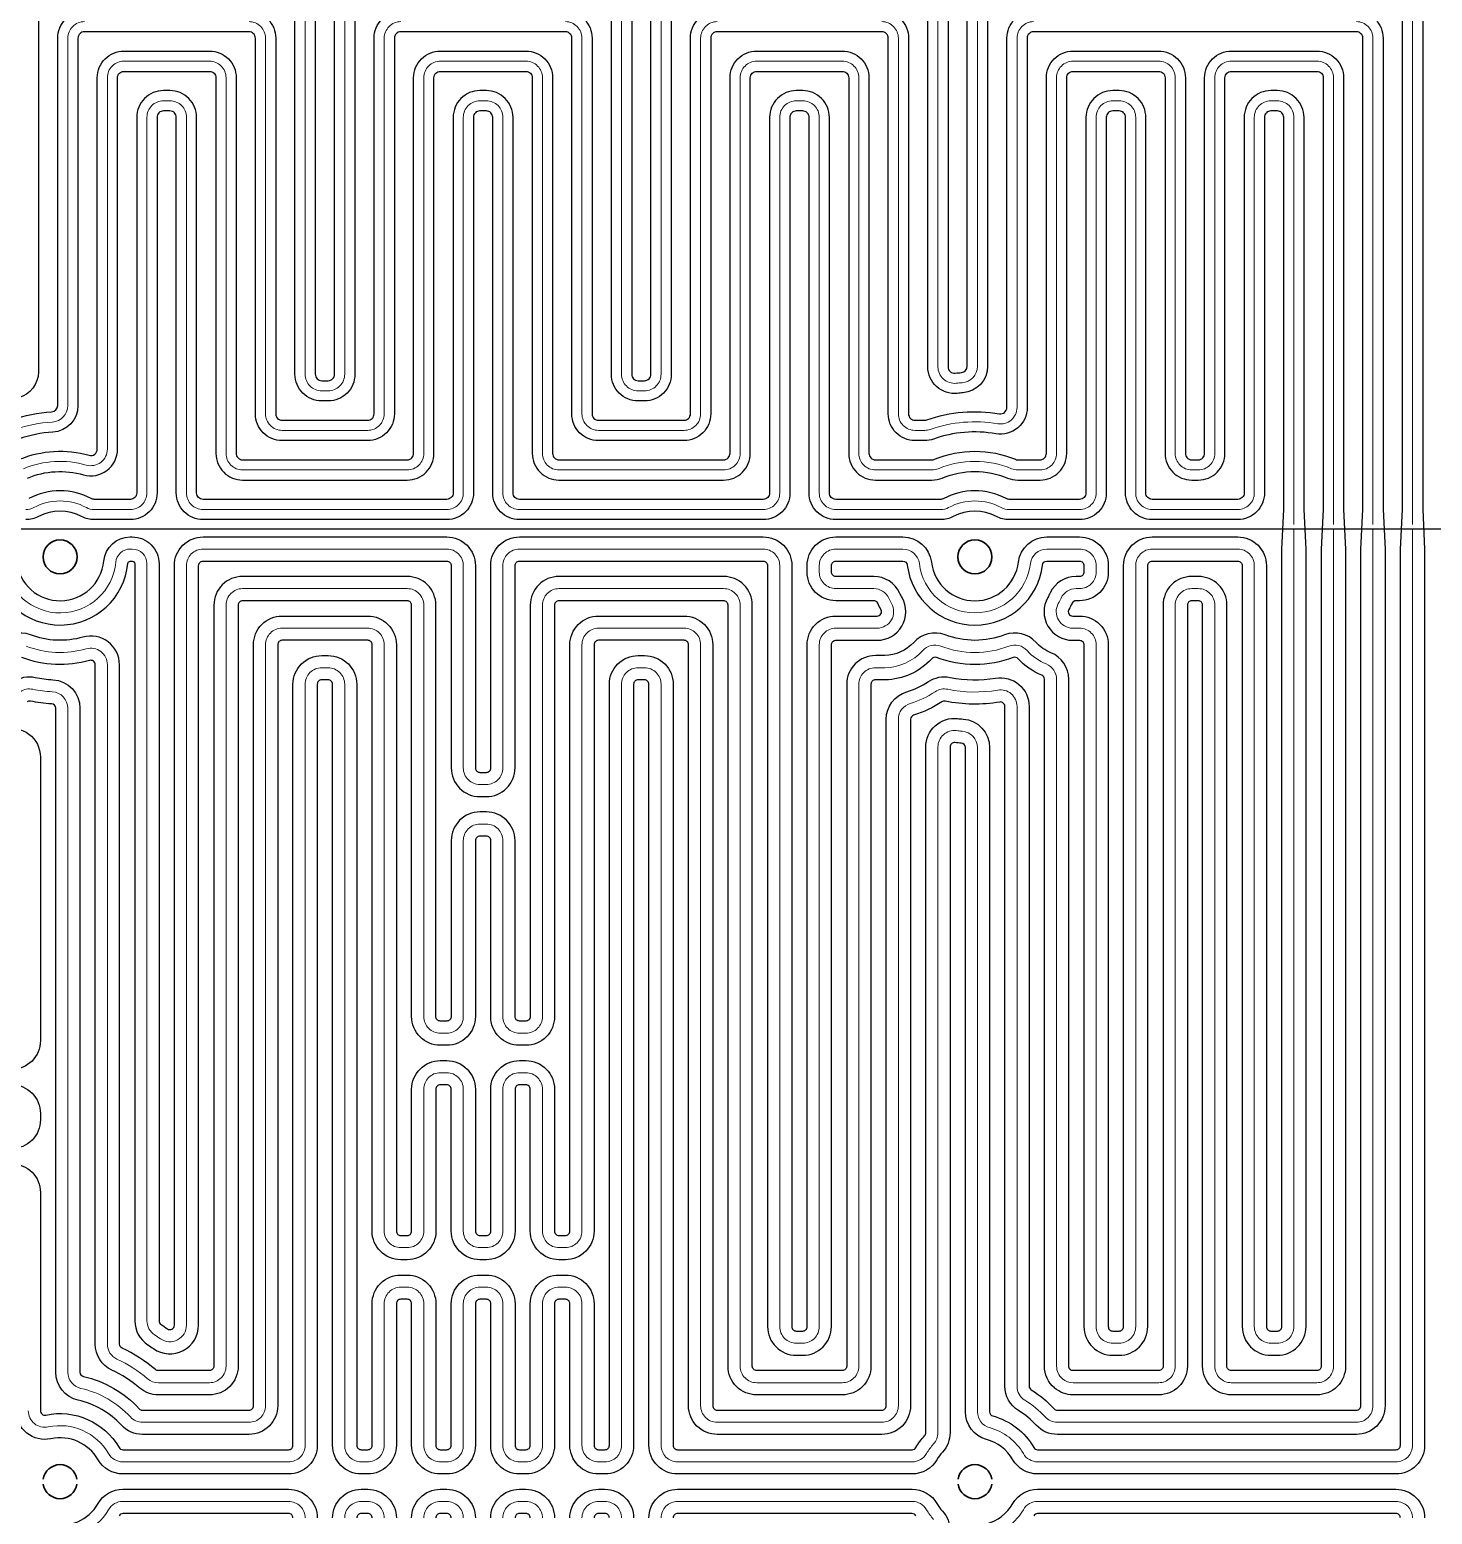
# Model space of a CAD drawing. Header units: millimetres. Extents: x -5937 to 68925, y -3068 to 5300.
# Drawn here: x 61814.9 to 62103.1, y 4184.3 to 4489.4 of the extents above; entities that cross this region are included whole.
import ezdxf

# ---------------------------------------------------------------- set-up
doc = ezdxf.new("R2010")
doc.units = ezdxf.units.MM
doc.header["$LTSCALE"] = 7
doc.layers.add('参照', color=6, linetype='Continuous', lineweight=9)
doc.layers.add('发热丝', color=3, linetype='Continuous')
doc.layers.add('发热分区', color=20, linetype='Continuous')

msp = doc.modelspace()

# ---------------------------------------------------------------- linework, layer by layer
at = {"color": 7, "linetype": 'Continuous', "lineweight": 35}
for points in [[(61824.584, 4191.556, 0.8660254), (61817.656, 4191.556)], [(62012.584, 4191.556, 0.8660254), (62005.656, 4191.556)], [(61817.656, 4190.556, 0.8660254), (61824.584, 4190.556)], [(62005.656, 4190.556, 0.8660254), (62012.584, 4190.556)]]:
    msp.add_lwpolyline(points, format="xyb", dxfattribs=at)
for centre in [(61821.12, 4381.056), (62009.12, 4381.056)]:
    msp.add_circle(centre, 3.5, dxfattribs=at)
at = {"layer": '参照', "color": 5}
for points in [[(61879.606, 4495.765), (61879.606, 4418.584, -0.4142136), (61876.206, 4415.184), (61874.878, 4415.184, -0.4142136), (61871.478, 4418.584), (61871.478, 4495.765, 0.4142136)], [(61944.627, 4495.765), (61944.627, 4418.584, -0.4142136), (61941.227, 4415.184), (61939.9, 4415.184, -0.4142136), (61936.5, 4418.584), (61936.5, 4495.765, 0.4142136)], [(62009.649, 4495.765), (62009.649, 4420.241, -0.3929539), (62006.498, 4416.85, 0.0084832), (62005.285, 4416.741, -0.4459295), (62001.522, 4420.121), (62001.522, 4495.765, 0.4142136)], [(62099.054, 4387.737), (62099.054, 4390.801), (62099.054, 4495.765, 0.4142136)], [(61826.112, 4491.037, 0.4142136), (61822.712, 4487.637), (61822.712, 4412.164, -0.3973077), (61819.509, 4408.769, 0.0700143), (61811.923, 4407.249, -0.0846172)], [(61891.133, 4491.037, 0.4142136), (61887.733, 4487.637), (61887.733, 4410.457, -0.4142136), (61884.333, 4407.057), (61866.75, 4407.057, -0.4142136), (61863.35, 4410.457), (61863.35, 4487.637, 0.4142136), (61859.95, 4491.037)], [(61956.155, 4491.037, 0.4142136), (61952.755, 4487.637), (61952.755, 4410.457, -0.4142136), (61949.355, 4407.057), (61931.772, 4407.057, -0.4142136), (61928.372, 4410.457), (61928.372, 4487.637, 0.4142136), (61924.972, 4491.037)], [(62021.177, 4491.037, 0.4142136), (62017.777, 4487.637), (62017.777, 4411.77, -0.4647844), (62013.803, 4408.418, 0.1274814), (61999.923, 4407.249, -0.0846172), (61998.797, 4407.057), (61996.794, 4407.057, -0.4142136), (61993.394, 4410.457), (61993.394, 4487.637, 0.4142136), (61989.994, 4491.037)], [(62090.926, 4387.737), (62090.926, 4390.801), (62090.926, 4487.637, 0.4142136), (62087.526, 4491.037)], [(62082.799, 4387.737), (62082.799, 4390.801), (62082.799, 4479.51, 0.4142136), (62079.399, 4482.91), (62061.816, 4482.91, 0.4142136), (62058.416, 4479.51), (62058.416, 4402.329, -0.4142136), (62055.016, 4398.929), (62053.688, 4398.929, -0.4142136), (62050.288, 4402.329), (62050.288, 4479.51, 0.4142136), (62046.888, 4482.91), (62029.305, 4482.91, 0.4142136), (62025.905, 4479.51), (62025.905, 4402.329, -0.4142136), (62022.505, 4398.929), (62017.943, 4398.929, -0.0986129), (62016.641, 4399.188, 0.1991626), (62001.599, 4399.188, -0.0986129), (62000.296, 4398.929), (61988.666, 4398.929, -0.4142136), (61985.266, 4402.329), (61985.266, 4479.51, 0.4142136), (61981.866, 4482.91), (61964.283, 4482.91, 0.4142136), (61960.883, 4479.51), (61960.883, 4402.329, -0.4142136), (61957.483, 4398.929), (61923.644, 4398.929, -0.4142136), (61920.244, 4402.329), (61920.244, 4479.51, 0.4142136), (61916.844, 4482.91), (61899.261, 4482.91, 0.4142136), (61895.861, 4479.51), (61895.861, 4402.329, -0.4142136), (61892.461, 4398.929), (61858.622, 4398.929, -0.4142136), (61855.222, 4402.329), (61855.222, 4479.51, 0.4142136), (61851.822, 4482.91), (61834.239, 4482.91, 0.4142136), (61830.839, 4479.51), (61830.839, 4403.202, -0.4981807), (61826.506, 4399.933, 0.1693796), (61813.599, 4399.188, -0.0986129)], [(62074.671, 4387.737), (62074.671, 4390.801), (62074.671, 4471.382, 0.4142136), (62071.271, 4474.782), (62069.943, 4474.782, 0.4142136), (62066.543, 4471.382), (62066.543, 4394.201, -0.4142136), (62063.143, 4390.801), (62045.56, 4390.801, -0.4142136), (62042.16, 4394.201), (62042.16, 4471.382, 0.4142136), (62038.76, 4474.782), (62037.432, 4474.782, 0.4142136), (62034.032, 4471.382), (62034.032, 4394.201, -0.4142136), (62030.632, 4390.801), (62016.135, 4390.801, -0.123181), (62014.535, 4391.202, 0.2501577), (62003.705, 4391.202, -0.123181), (62002.104, 4390.801), (61980.538, 4390.801, -0.4142136), (61977.138, 4394.201), (61977.138, 4471.382, 0.4142136), (61973.738, 4474.782), (61972.411, 4474.782, 0.4142136), (61969.011, 4471.382), (61969.011, 4394.201, -0.4142136), (61965.611, 4390.801), (61915.517, 4390.801, -0.4142136), (61912.117, 4394.201), (61912.117, 4471.382, 0.4142136), (61908.717, 4474.782), (61907.389, 4474.782, 0.4142136), (61903.989, 4471.382), (61903.989, 4394.201, -0.4142136), (61900.589, 4390.801), (61850.495, 4390.801, -0.4142136), (61847.095, 4394.201), (61847.095, 4471.382, 0.4142136), (61843.695, 4474.782), (61842.367, 4474.782, 0.4142136), (61838.967, 4471.382), (61838.967, 4394.201, -0.4142136), (61835.567, 4390.801), (61828.135, 4390.801, -0.123181), (61826.535, 4391.202, 0.2501577), (61815.705, 4391.202, -0.123181), (61814.104, 4390.801)]]:
    msp.add_lwpolyline(points, format="xyb", dxfattribs=at)
at = {"layer": '参照'}
for points in [[(61809.702, 4379.68, 0.8976906), (61832.567, 4379.96, -0.3865089), (61835.554, 4382.673), (61835.967, 4382.673, -0.4142136), (61838.967, 4379.673), (61838.967, 4224.098, 0.2551649), (61840.528, 4221.239, -0.0101821), (61841.741, 4220.423, 0.6072676), (61847.095, 4223.206), (61847.095, 4379.273, -0.4142136), (61850.495, 4382.673), (61900.589, 4382.673, -0.4142136), (61903.989, 4379.273), (61903.989, 4337.702, 0.4142136), (61907.389, 4334.302), (61908.717, 4334.302, 0.4142136), (61912.117, 4337.702), (61912.117, 4379.273, -0.4142136), (61915.517, 4382.673), (61965.611, 4382.673, -0.4142136), (61969.011, 4379.273), (61969.011, 4222.903, 0.4142136), (61972.411, 4219.503), (61973.738, 4219.503, 0.4142136), (61977.138, 4222.903), (61977.138, 4363.018, -0.4142136), (61980.538, 4366.418), (61989.018, 4366.418, 0.5727514), (61991.986, 4371.477, -0.0162309), (61991.4, 4372.609, 0.2891626), (61988.331, 4374.546), (61980.538, 4374.546, -0.4142136), (61977.138, 4377.946), (61977.138, 4379.273, -0.4142136), (61980.538, 4382.673), (61994.327, 4382.673, -0.3795061), (61997.702, 4379.68, 0.8867224), (62020.537, 4379.68, -0.3795061), (62023.913, 4382.673), (62030.632, 4382.673, -0.4142136), (62034.032, 4379.273), (62034.032, 4377.946, -0.4142136), (62030.632, 4374.546), (62029.908, 4374.546, 0.2891626), (62026.839, 4372.609, -0.0162309), (62026.254, 4371.477, 0.5727514), (62029.222, 4366.418), (62030.632, 4366.418, -0.4142136), (62034.032, 4363.018), (62034.032, 4222.903, 0.4142136), (62037.432, 4219.503), (62038.76, 4219.503, 0.4142136), (62042.16, 4222.903), (62042.16, 4379.273, -0.4142136), (62045.56, 4382.673), (62063.143, 4382.673, -0.4142136), (62066.543, 4379.273), (62066.543, 4222.903, 0.4142136), (62069.943, 4219.503), (62071.271, 4219.503, 0.4142136), (62074.671, 4222.903), (62074.671, 4382.673), (62074.671, 4386.737)], [(61812.943, 4353.359, -0.2011948), (61815.523, 4353.866, 0.0362476), (61819.509, 4353.343, -0.3973077), (61822.712, 4349.949), (61822.712, 4213.537, 0.3515704), (61825.375, 4210.218, -0.1533139), (61835.564, 4204.346, 0.2097527), (61838.067, 4203.248), (61859.95, 4203.248, 0.4142136), (61863.35, 4206.648), (61863.35, 4363.018, -0.4142136), (61866.75, 4366.418), (61884.333, 4366.418, -0.4142136), (61887.733, 4363.018), (61887.733, 4242.543, 0.4142136), (61891.133, 4239.143), (61892.461, 4239.143, 0.4142136), (61895.861, 4242.543), (61895.861, 4271.674, -0.4142136), (61899.261, 4275.074), (61900.589, 4275.074, -0.4142136), (61903.989, 4271.674), (61903.989, 4242.543, 0.4142136), (61907.389, 4239.143), (61908.717, 4239.143, 0.4142136), (61912.117, 4242.543), (61912.117, 4271.674, -0.4142136), (61915.517, 4275.074), (61916.844, 4275.074, -0.4142136), (61920.244, 4271.674), (61920.244, 4242.543, 0.4142136), (61923.644, 4239.143), (61924.972, 4239.143, 0.4142136), (61928.372, 4242.543), (61928.372, 4363.018, -0.4142136), (61931.772, 4366.418), (61949.355, 4366.418, -0.4142136), (61952.755, 4363.018), (61952.755, 4206.648, 0.4142136), (61956.155, 4203.248), (61989.994, 4203.248, 0.4142136), (61993.394, 4206.648), (61993.394, 4347.687, -0.331649), (61995.822, 4350.945, 0.0754742), (62000.943, 4353.359, -0.2011948), (62003.523, 4353.866, 0.093399), (62013.803, 4353.694, -0.4647844), (62017.777, 4350.343), (62017.777, 4210.675, 0.2606058), (62019.397, 4207.779, -0.0691013), (62023.564, 4204.346, 0.2097527), (62026.067, 4203.248), (62087.526, 4203.248, 0.4142136), (62090.926, 4206.648), (62090.926, 4382.673), (62090.926, 4386.737)], [(61814.122, 4362.716, 0.1620088), (61826.506, 4362.18, -0.4981807), (61830.839, 4358.91), (61830.839, 4219.315, 0.2919306), (61832.808, 4216.231, -0.067809), (61839.117, 4212.187, 0.1782188), (61841.321, 4211.376), (61851.822, 4211.376, 0.4142136), (61855.222, 4214.776), (61855.222, 4371.146, -0.4142136), (61858.622, 4374.546), (61892.461, 4374.546, -0.4142136), (61895.861, 4371.146), (61895.861, 4286.602, 0.4142136), (61899.261, 4283.202), (61900.589, 4283.202, 0.4142136), (61903.989, 4286.602), (61903.989, 4322.774, -0.4142136), (61907.389, 4326.174), (61908.717, 4326.174, -0.4142136), (61912.117, 4322.774), (61912.117, 4286.602, 0.4142136), (61915.517, 4283.202), (61916.844, 4283.202, 0.4142136), (61920.244, 4286.602), (61920.244, 4371.146, -0.4142136), (61923.644, 4374.546), (61957.483, 4374.546, -0.4142136), (61960.883, 4371.146), (61960.883, 4214.776, 0.4142136), (61964.283, 4211.376), (61981.866, 4211.376, 0.4142136), (61985.266, 4214.776), (61985.266, 4354.89, -0.4142136), (61988.666, 4358.29), (61990.639, 4358.29, 0.2069178), (61998.389, 4361.82, -0.3093216), (62002.122, 4362.716, 0.1842873), (62016.117, 4362.716, -0.3093216), (62019.851, 4361.82, 0.1131549), (62023.781, 4359.073, -0.3055157), (62025.905, 4355.921), (62025.905, 4214.789, 0.2199521), (62027.102, 4212.2, -0.0001727), (62027.117, 4212.187, 0.1782188), (62029.321, 4211.376), (62046.888, 4211.376, 0.4142136), (62050.288, 4214.776), (62050.288, 4371.146, -0.4142136), (62053.688, 4374.546), (62055.016, 4374.546, -0.4142136), (62058.416, 4371.146), (62058.416, 4214.776, 0.4142136), (62061.816, 4211.376), (62079.399, 4211.376, 0.4142136), (62082.799, 4214.776), (62082.799, 4382.673), (62082.799, 4386.737)], [(61814.584, 4205.622, 0.4777778), (61818.699, 4202.299, -0.325345), (61831.073, 4196.817, 0.2676613), (61834.016, 4195.12), (61868.078, 4195.12, 0.4142136), (61871.478, 4198.52), (61871.478, 4354.89, -0.4142136), (61874.878, 4358.29), (61876.206, 4358.29, -0.4142136), (61879.606, 4354.89), (61879.606, 4198.52, 0.4142136), (61883.006, 4195.12), (61884.333, 4195.12, 0.4142136), (61887.733, 4198.52), (61887.733, 4227.615, -0.4142136), (61891.133, 4231.015), (61892.461, 4231.015, -0.4142136), (61895.861, 4227.615), (61895.861, 4198.52, 0.4142136), (61899.261, 4195.12), (61900.589, 4195.12, 0.4142136), (61903.989, 4198.52), (61903.989, 4227.615, -0.4142136), (61907.389, 4231.015), (61908.717, 4231.015, -0.4142136), (61912.117, 4227.615), (61912.117, 4198.52, 0.4142136), (61915.517, 4195.12), (61916.844, 4195.12, 0.4142136), (61920.244, 4198.52), (61920.244, 4227.615, -0.4142136), (61923.644, 4231.015), (61924.972, 4231.015, -0.4142136), (61928.372, 4227.615), (61928.372, 4198.52, 0.4142136), (61931.772, 4195.12), (61933.1, 4195.12, 0.4142136), (61936.5, 4198.52), (61936.5, 4354.89, -0.4142136), (61939.9, 4358.29), (61941.227, 4358.29, -0.4142136), (61944.627, 4354.89), (61944.627, 4198.52, 0.4142136), (61948.027, 4195.12), (61996.224, 4195.12, 0.2676613), (61999.167, 4196.817, -0.0540054), (62000.631, 4198.815, 0.1872654), (62001.522, 4201.108), (62001.522, 4341.991, -0.4459295), (62005.285, 4345.372, 0.0084832), (62006.498, 4345.262, -0.3929539), (62009.649, 4341.871), (62009.649, 4205.429, 0.3380395), (62012.153, 4202.149, -0.1973142), (62019.073, 4196.817, 0.2676613), (62022.016, 4195.12), (62095.654, 4195.12, 0.4142136), (62099.054, 4198.52), (62099.054, 4382.673), (62099.054, 4386.737)], [(61871.478, 4183.592, 0.4142136), (61868.078, 4186.992), (61834.016, 4186.992, 0.2676613), (61831.073, 4185.296, -0.325345), (61818.699, 4179.814, 0.4777778)], [(61887.733, 4183.592, 0.4142136), (61884.333, 4186.992), (61883.006, 4186.992, 0.4142136), (61879.606, 4183.592)], [(61903.989, 4183.592, 0.4142136), (61900.589, 4186.992), (61899.261, 4186.992, 0.4142136), (61895.861, 4183.592)], [(61920.244, 4183.592, 0.4142136), (61916.844, 4186.992), (61915.517, 4186.992, 0.4142136), (61912.117, 4183.592)], [(61936.5, 4183.592, 0.4142136), (61933.1, 4186.992), (61931.772, 4186.992, 0.4142136), (61928.372, 4183.592)], [(62000.631, 4183.298, -0.0540054), (61999.167, 4185.296, 0.2676613), (61996.224, 4186.992), (61948.027, 4186.992, 0.4142136), (61944.627, 4183.592)], [(62099.054, 4183.592, 0.4142136), (62095.654, 4186.992), (62022.016, 4186.992, 0.2676613), (62019.073, 4185.296, -0.1973142), (62012.153, 4179.963, 0.3380395)]]:
    msp.add_lwpolyline(points, format="xyb", dxfattribs=at)
at = {"layer": '发热丝'}
for points in [[(61811.184, 4256.357, -0.4142136), (61817.076, 4250.465), (61817.076, 4205.622, 0.4777778), (61818.175, 4204.735, -0.325345), (61833.23, 4198.065, 0.2676613), (61834.016, 4197.612), (61868.078, 4197.612, 0.4142136), (61868.986, 4198.52), (61868.986, 4354.89, -0.4142136), (61874.878, 4360.782), (61876.206, 4360.782, -0.4142136), (61882.098, 4354.89), (61882.098, 4198.52, 0.4142136), (61883.006, 4197.612), (61884.333, 4197.612, 0.4142136), (61885.241, 4198.52), (61885.241, 4227.615, -0.4142136), (61891.133, 4233.507), (61892.461, 4233.507, -0.4142136), (61898.353, 4227.615), (61898.353, 4198.52, 0.4142136), (61899.261, 4197.612), (61900.589, 4197.612, 0.4142136), (61901.497, 4198.52), (61901.497, 4227.615, -0.4142136), (61907.389, 4233.507), (61908.717, 4233.507, -0.4142136), (61914.609, 4227.615), (61914.609, 4198.52, 0.4142136), (61915.517, 4197.612), (61916.844, 4197.612, 0.4142136), (61917.752, 4198.52), (61917.752, 4227.615, -0.4142136), (61923.644, 4233.507), (61924.972, 4233.507, -0.4142136), (61930.864, 4227.615), (61930.864, 4198.52, 0.4142136), (61931.772, 4197.612), (61933.1, 4197.612, 0.4142136), (61934.008, 4198.52), (61934.008, 4354.89, -0.4142136), (61939.9, 4360.782), (61941.227, 4360.782, -0.4142136), (61947.119, 4354.89), (61947.119, 4198.52, 0.4142136), (61948.027, 4197.612), (61996.224, 4197.612, 0.2676613), (61997.01, 4198.065, -0.0540054), (61998.792, 4200.496, 0.1872654), (61999.03, 4201.108), (61999.03, 4341.991, -0.4459295), (62005.551, 4347.849, 0.0084832), (62006.68, 4347.747, -0.3929539), (62012.141, 4341.871), (62012.141, 4205.429, 0.3380395), (62012.81, 4204.553, -0.1973142), (62021.23, 4198.065, 0.2676613), (62022.016, 4197.612), (62095.654, 4197.612, 0.4142136), (62096.562, 4198.52), (62096.562, 4382.673), (62096.969, 4390.801), (62096.969, 4495.765, 0.4142136)], [(62101.139, 4495.765), (62101.139, 4390.801), (62101.546, 4382.673), (62101.546, 4198.52, -0.4142136), (62095.654, 4192.628), (62022.016, 4192.628, -0.2676613), (62016.916, 4195.569, 0.1973142), (62011.495, 4199.745, -0.3380395), (62007.157, 4205.429), (62007.157, 4341.871, 0.3929539), (62006.316, 4342.777, -0.0084832), (62005.019, 4342.894, 0.4459295), (62004.013, 4341.991), (62004.013, 4201.108, -0.1872654), (62002.471, 4197.133, 0.0540054), (62001.323, 4195.569, -0.2676613), (61996.224, 4192.628), (61948.027, 4192.628, -0.4142136), (61942.135, 4198.52), (61942.135, 4354.89, 0.4142136), (61941.227, 4355.798), (61939.9, 4355.798, 0.4142136), (61938.992, 4354.89), (61938.992, 4198.52, -0.4142136), (61933.1, 4192.628), (61931.772, 4192.628, -0.4142136), (61925.88, 4198.52), (61925.88, 4227.615, 0.4142136), (61924.972, 4228.523), (61923.644, 4228.523, 0.4142136), (61922.736, 4227.615), (61922.736, 4198.52, -0.4142136), (61916.844, 4192.628), (61915.517, 4192.628, -0.4142136), (61909.625, 4198.52), (61909.625, 4227.615, 0.4142136), (61908.717, 4228.523), (61907.389, 4228.523, 0.4142136), (61906.481, 4227.615), (61906.481, 4198.52, -0.4142136), (61900.589, 4192.628), (61899.261, 4192.628, -0.4142136), (61893.369, 4198.52), (61893.369, 4227.615, 0.4142136), (61892.461, 4228.523), (61891.133, 4228.523, 0.4142136), (61890.225, 4227.615), (61890.225, 4198.52, -0.4142136), (61884.333, 4192.628), (61883.006, 4192.628, -0.4142136), (61877.114, 4198.52), (61877.114, 4354.89, 0.4142136), (61876.206, 4355.798), (61874.878, 4355.798, 0.4142136), (61873.97, 4354.89), (61873.97, 4198.52, -0.4142136), (61868.078, 4192.628), (61834.016, 4192.628, -0.2676613), (61828.916, 4195.569, 0.325345), (61819.224, 4199.863, -0.4777778), (61812.092, 4205.622)], [(61816.669, 4495.765), (61816.669, 4419.069, -0.3411658), (61812.571, 4413.762, 0.0087743)], [(61881.691, 4495.765), (61881.691, 4418.584, -0.4142136), (61876.206, 4413.099), (61874.878, 4413.099, -0.4142136), (61869.393, 4418.584), (61869.393, 4495.765, 0.4142136)], [(61873.563, 4495.765), (61873.563, 4418.584, 0.4142136), (61874.878, 4417.269), (61876.206, 4417.269, 0.4142136), (61877.521, 4418.584), (61877.521, 4495.765, -0.4142136)], [(61946.712, 4495.765), (61946.712, 4418.584, -0.4142136), (61941.227, 4413.099), (61939.9, 4413.099, -0.4142136), (61934.415, 4418.584), (61934.415, 4495.765, 0.4142136)], [(61938.585, 4495.765), (61938.585, 4418.584, 0.4142136), (61939.9, 4417.269), (61941.227, 4417.269, 0.4142136), (61942.542, 4418.584), (61942.542, 4495.765, -0.4142136)], [(62011.734, 4495.765), (62011.734, 4420.241, -0.3929539), (62006.65, 4414.771, 0.0084832), (62005.508, 4414.668, -0.4459295), (61999.437, 4420.121), (61999.437, 4495.765, 0.4142136)], [(62003.607, 4495.765), (62003.607, 4420.121, 0.4459295), (62005.062, 4418.814, -0.0084832), (62006.345, 4418.93, 0.3929539), (62007.564, 4420.241), (62007.564, 4495.765, -0.4142136)], [(61811.233, 4409.216, -0.0700143), (61819.388, 4410.851, 0.3973077), (61820.627, 4412.164), (61820.627, 4487.637, -0.4142136), (61826.112, 4493.122)], [(62087.526, 4493.122, -0.4142136), (62093.011, 4487.637), (62093.011, 4390.801), (62093.418, 4382.673), (62093.418, 4206.648, -0.4142136), (62087.526, 4200.756), (62026.067, 4200.756, -0.2097527), (62021.731, 4202.659, 0.0691013), (62018.092, 4205.656, -0.2606058), (62015.285, 4210.675), (62015.285, 4350.343, 0.4647844), (62014.224, 4351.238, -0.093399), (62003.021, 4351.425, 0.2011948), (62002.332, 4351.29, -0.0754742), (61996.534, 4348.557, 0.331649), (61995.886, 4347.687), (61995.886, 4206.648, -0.4142136), (61989.994, 4200.756), (61956.155, 4200.756, -0.4142136), (61950.263, 4206.648), (61950.263, 4363.018, 0.4142136), (61949.355, 4363.926), (61931.772, 4363.926, 0.4142136), (61930.864, 4363.018), (61930.864, 4242.543, -0.4142136), (61924.972, 4236.651), (61923.644, 4236.651, -0.4142136), (61917.752, 4242.543), (61917.752, 4271.674, 0.4142136), (61916.844, 4272.582), (61915.517, 4272.582, 0.4142136), (61914.609, 4271.674), (61914.609, 4242.543, -0.4142136), (61908.717, 4236.651), (61907.389, 4236.651, -0.4142136), (61901.497, 4242.543), (61901.497, 4271.674, 0.4142136), (61900.589, 4272.582), (61899.261, 4272.582, 0.4142136), (61898.353, 4271.674), (61898.353, 4242.543, -0.4142136), (61892.461, 4236.651), (61891.133, 4236.651, -0.4142136), (61885.241, 4242.543), (61885.241, 4363.018, 0.4142136), (61884.333, 4363.926), (61866.75, 4363.926, 0.4142136), (61865.842, 4363.018), (61865.842, 4206.648, -0.4142136), (61859.95, 4200.756), (61838.067, 4200.756, -0.2097527), (61833.731, 4202.659, 0.1533139), (61824.834, 4207.785, -0.3515704), (61820.22, 4213.537), (61820.22, 4349.949, 0.3973077), (61819.364, 4350.855, -0.0362476), (61815.021, 4351.425, 0.2011948), (61814.332, 4351.29, -0.1451532)], [(61859.95, 4493.122, -0.4142136), (61865.435, 4487.637), (61865.435, 4410.457, 0.4142136), (61866.75, 4409.142), (61884.333, 4409.142, 0.4142136), (61885.648, 4410.457), (61885.648, 4487.637, -0.4142136), (61891.133, 4493.122)], [(61924.972, 4493.122, -0.4142136), (61930.457, 4487.637), (61930.457, 4410.457, 0.4142136), (61931.772, 4409.142), (61949.355, 4409.142, 0.4142136), (61950.67, 4410.457), (61950.67, 4487.637, -0.4142136), (61956.155, 4493.122)], [(61989.994, 4493.122, -0.4142136), (61995.479, 4487.637), (61995.479, 4410.457, 0.4142136), (61996.794, 4409.142), (61998.797, 4409.142, 0.0846172), (61999.233, 4409.216, -0.1274814), (62014.155, 4410.473, 0.4647844), (62015.692, 4411.77), (62015.692, 4487.637, -0.4142136), (62021.177, 4493.122)], [(61811.554, 4355.428, -0.2011948), (61816.026, 4356.307, 0.0362476), (61819.653, 4355.831, -0.3973077), (61825.204, 4349.949), (61825.204, 4213.537, 0.3515704), (61825.915, 4212.65, -0.1533139), (61837.398, 4206.033, 0.2097527), (61838.067, 4205.74), (61859.95, 4205.74, 0.4142136), (61860.858, 4206.648), (61860.858, 4363.018, -0.4142136), (61866.75, 4368.91), (61884.333, 4368.91, -0.4142136), (61890.225, 4363.018), (61890.225, 4242.543, 0.4142136), (61891.133, 4241.635), (61892.461, 4241.635, 0.4142136), (61893.369, 4242.543), (61893.369, 4271.674, -0.4142136), (61899.261, 4277.566), (61900.589, 4277.566, -0.4142136), (61906.481, 4271.674), (61906.481, 4242.543, 0.4142136), (61907.389, 4241.635), (61908.717, 4241.635, 0.4142136), (61909.625, 4242.543), (61909.625, 4271.674, -0.4142136), (61915.517, 4277.566), (61916.844, 4277.566, -0.4142136), (61922.736, 4271.674), (61922.736, 4242.543, 0.4142136), (61923.644, 4241.635), (61924.972, 4241.635, 0.4142136), (61925.88, 4242.543), (61925.88, 4363.018, -0.4142136), (61931.772, 4368.91), (61949.355, 4368.91, -0.4142136), (61955.247, 4363.018), (61955.247, 4206.648, 0.4142136), (61956.155, 4205.74), (61989.994, 4205.74, 0.4142136), (61990.902, 4206.648), (61990.902, 4347.687, -0.331649), (61995.11, 4353.333, 0.0754742), (61999.554, 4355.428, -0.2011948), (62004.026, 4356.307, 0.093399), (62013.383, 4356.15, -0.4647844), (62020.269, 4350.343), (62020.269, 4210.675, 0.2606058), (62020.702, 4209.902, -0.0691013), (62025.398, 4206.033, 0.2097527), (62026.067, 4205.74), (62087.526, 4205.74, 0.4142136), (62088.435, 4206.648), (62088.435, 4382.673), (62088.841, 4390.801), (62088.841, 4487.637, 0.4142136), (62087.526, 4488.952), (62021.177, 4488.952, 0.4142136), (62019.862, 4487.637), (62019.862, 4411.77, -0.4647844), (62013.452, 4406.363, 0.1274814), (62000.614, 4405.281, -0.0846172), (61998.797, 4404.972), (61996.794, 4404.972, -0.4142136), (61991.309, 4410.457), (61991.309, 4487.637, 0.4142136), (61989.994, 4488.952), (61956.155, 4488.952, 0.4142136), (61954.84, 4487.637), (61954.84, 4410.457, -0.4142136), (61949.355, 4404.972), (61931.772, 4404.972, -0.4142136), (61926.287, 4410.457), (61926.287, 4487.637, 0.4142136), (61924.972, 4488.952), (61891.133, 4488.952, 0.4142136), (61889.818, 4487.637), (61889.818, 4410.457, -0.4142136), (61884.333, 4404.972), (61866.75, 4404.972, -0.4142136), (61861.265, 4410.457), (61861.265, 4487.637, 0.4142136), (61859.95, 4488.952), (61826.112, 4488.952, 0.4142136), (61824.797, 4487.637), (61824.797, 4412.164, -0.3973077), (61819.63, 4406.688, 0.0700143), (61812.614, 4405.281, -0.0846172)], [(61812.8, 4401.114, -0.1693796), (61827.078, 4401.938, 0.4981807), (61828.754, 4403.202), (61828.754, 4479.51, -0.4142136), (61834.239, 4484.995), (61851.822, 4484.995, -0.4142136), (61857.307, 4479.51), (61857.307, 4402.329, 0.4142136), (61858.622, 4401.014), (61892.461, 4401.014, 0.4142136), (61893.776, 4402.329), (61893.776, 4479.51, -0.4142136), (61899.261, 4484.995), (61916.844, 4484.995, -0.4142136), (61922.329, 4479.51), (61922.329, 4402.329, 0.4142136), (61923.644, 4401.014), (61957.483, 4401.014, 0.4142136), (61958.798, 4402.329), (61958.798, 4479.51, -0.4142136), (61964.283, 4484.995), (61981.866, 4484.995, -0.4142136), (61987.351, 4479.51), (61987.351, 4402.329, 0.4142136), (61988.666, 4401.014), (62000.296, 4401.014, 0.0986129), (62000.8, 4401.114, -0.1991626), (62017.439, 4401.114, 0.0986129), (62017.943, 4401.014), (62022.505, 4401.014, 0.4142136), (62023.82, 4402.329), (62023.82, 4479.51, -0.4142136), (62029.305, 4484.995), (62046.888, 4484.995, -0.4142136), (62052.373, 4479.51), (62052.373, 4402.329, 0.4142136), (62053.688, 4401.014), (62055.016, 4401.014, 0.4142136), (62056.331, 4402.329), (62056.331, 4479.51, -0.4142136), (62061.816, 4484.995), (62079.399, 4484.995, -0.4142136), (62084.884, 4479.51), (62084.884, 4390.801), (62085.291, 4382.673), (62085.291, 4214.776, -0.4142136), (62079.399, 4208.884), (62061.816, 4208.884, -0.4142136), (62055.924, 4214.776), (62055.924, 4371.146, 0.4142136), (62055.016, 4372.054), (62053.688, 4372.054, 0.4142136), (62052.78, 4371.146), (62052.78, 4214.776, -0.4142136), (62046.888, 4208.884), (62029.321, 4208.884, -0.1782188), (62025.501, 4210.29, 0.0001727), (62025.487, 4210.301, -0.2199521), (62023.413, 4214.789), (62023.413, 4355.921, 0.3055157), (62022.846, 4356.763, -0.1131549), (62018.003, 4360.148, 0.3093216), (62017.006, 4360.388, -0.1842873), (62001.234, 4360.388, 0.3093216), (62000.237, 4360.148, -0.207417), (61990.661, 4355.798), (61988.666, 4355.798, 0.4142136), (61987.758, 4354.89), (61987.758, 4214.776, -0.4142136), (61981.866, 4208.884), (61964.283, 4208.884, -0.4142136), (61958.391, 4214.776), (61958.391, 4371.146, 0.4142136), (61957.483, 4372.054), (61923.644, 4372.054, 0.4142136), (61922.736, 4371.146), (61922.736, 4286.602, -0.4142136), (61916.844, 4280.71), (61915.517, 4280.71, -0.4142136), (61909.625, 4286.602), (61909.625, 4322.774, 0.4142136), (61908.717, 4323.682), (61907.389, 4323.682, 0.4142136), (61906.481, 4322.774), (61906.481, 4286.602, -0.4142136), (61900.589, 4280.71), (61899.261, 4280.71, -0.4142136), (61893.369, 4286.602), (61893.369, 4371.146, 0.4142136), (61892.461, 4372.054), (61858.622, 4372.054, 0.4142136), (61857.714, 4371.146), (61857.714, 4214.776, -0.4142136), (61851.822, 4208.884), (61841.321, 4208.884, -0.1782188), (61837.501, 4210.29, 0.067809), (61831.758, 4213.971, -0.2919306), (61828.347, 4219.315), (61828.347, 4358.91, 0.4981807), (61827.19, 4359.783, -0.1620088), (61813.234, 4360.388, 0.3093216)], [(61814.398, 4397.262, -0.1693796), (61825.934, 4397.928, 0.4981807), (61832.924, 4403.202), (61832.924, 4479.51, -0.4142136), (61834.239, 4480.825), (61851.822, 4480.825, -0.4142136), (61853.137, 4479.51), (61853.137, 4402.329, 0.4142136), (61858.622, 4396.844), (61892.461, 4396.844, 0.4142136), (61897.946, 4402.329), (61897.946, 4479.51, -0.4142136), (61899.261, 4480.825), (61916.844, 4480.825, -0.4142136), (61918.159, 4479.51), (61918.159, 4402.329, 0.4142136), (61923.644, 4396.844), (61957.483, 4396.844, 0.4142136), (61962.968, 4402.329), (61962.968, 4479.51, -0.4142136), (61964.283, 4480.825), (61981.866, 4480.825, -0.4142136), (61983.181, 4479.51), (61983.181, 4402.329, 0.4142136), (61988.666, 4396.844), (62000.296, 4396.844, 0.0986129), (62002.398, 4397.262, -0.1991626), (62015.842, 4397.262, 0.0986129), (62017.943, 4396.844), (62022.505, 4396.844, 0.4142136), (62027.99, 4402.329), (62027.99, 4479.51, -0.4142136), (62029.305, 4480.825), (62046.888, 4480.825, -0.4142136), (62048.203, 4479.51), (62048.203, 4402.329, 0.4142136), (62053.688, 4396.844), (62055.016, 4396.844, 0.4142136), (62060.501, 4402.329), (62060.501, 4479.51, -0.4142136), (62061.816, 4480.825), (62079.399, 4480.825, -0.4142136), (62080.714, 4479.51), (62080.714, 4390.801), (62080.307, 4382.673), (62080.307, 4214.776, -0.4142136), (62079.399, 4213.868), (62061.816, 4213.868, -0.4142136), (62060.908, 4214.776), (62060.908, 4371.146, 0.4142136), (62055.016, 4377.038), (62053.688, 4377.038, 0.4142136), (62047.796, 4371.146), (62047.796, 4214.776, -0.4142136), (62046.888, 4213.868), (62029.321, 4213.868, -0.1782188), (62028.732, 4214.084, 0.0001727), (62028.716, 4214.098, -0.2199521), (62028.397, 4214.789), (62028.397, 4355.921, 0.3055157), (62024.716, 4361.382, -0.1131549), (62021.699, 4363.492, 0.3093216), (62015.229, 4365.044, -0.1842873), (62003.011, 4365.044, 0.3093216), (61996.541, 4363.492, -0.2062068), (61990.613, 4360.782), (61988.666, 4360.782, 0.4142136), (61982.774, 4354.89), (61982.774, 4214.776, -0.4142136), (61981.866, 4213.868), (61964.283, 4213.868, -0.4142136), (61963.375, 4214.776), (61963.375, 4371.146, 0.4142136), (61957.483, 4377.038), (61923.644, 4377.038, 0.4142136), (61917.752, 4371.146), (61917.752, 4286.602, -0.4142136), (61916.844, 4285.694), (61915.517, 4285.694, -0.4142136), (61914.609, 4286.602), (61914.609, 4322.774, 0.4142136), (61908.717, 4328.666), (61907.389, 4328.666, 0.4142136), (61901.497, 4322.774), (61901.497, 4286.602, -0.4142136), (61900.589, 4285.694), (61899.261, 4285.694, -0.4142136), (61898.353, 4286.602), (61898.353, 4371.146, 0.4142136), (61892.461, 4377.038), (61858.622, 4377.038, 0.4142136), (61852.731, 4371.146), (61852.731, 4214.776, -0.4142136), (61851.822, 4213.868), (61841.321, 4213.868, -0.1782188), (61840.732, 4214.084, 0.067809), (61833.857, 4218.492, -0.2919306), (61833.331, 4219.315), (61833.331, 4358.91, 0.4981807), (61825.823, 4364.576, -0.1620088), (61815.011, 4365.044, 0.3093216), (61808.541, 4363.492, -0.2058235)], [(61807.228, 4379.382, 0.8976906), (61835.048, 4379.722, -0.3865089), (61835.554, 4380.182), (61835.967, 4380.182, -0.4142136), (61836.475, 4379.673), (61836.475, 4224.098, 0.2551649), (61839.18, 4219.143, -0.0101821), (61840.309, 4218.384, 0.6072676), (61849.587, 4223.206), (61849.587, 4379.273, -0.4142136), (61850.495, 4380.182), (61900.589, 4380.182, -0.4142136), (61901.497, 4379.273), (61901.497, 4337.702, 0.4142136), (61907.389, 4331.81), (61908.717, 4331.81, 0.4142136), (61914.609, 4337.702), (61914.609, 4379.273, -0.4142136), (61915.517, 4380.182), (61965.611, 4380.182, -0.4142136), (61966.519, 4379.273), (61966.519, 4222.903, 0.4142136), (61972.411, 4217.011), (61973.738, 4217.011, 0.4142136), (61979.63, 4222.903), (61979.63, 4363.018, -0.4142136), (61980.538, 4363.926), (61989.018, 4363.926, 0.5727514), (61994.161, 4372.693, -0.0162309), (61993.65, 4373.681, 0.2891626), (61988.331, 4377.038), (61980.538, 4377.038, -0.4142136), (61979.63, 4377.946), (61979.63, 4379.273, -0.4142136), (61980.538, 4380.182), (61994.327, 4380.182, -0.3795061), (61995.228, 4379.382, 0.8867224), (62023.011, 4379.382, -0.3795061), (62023.913, 4380.182), (62030.632, 4380.182, -0.4142136), (62031.54, 4379.273), (62031.54, 4377.946, -0.4142136), (62030.632, 4377.038), (62029.908, 4377.038, 0.2891626), (62024.59, 4373.681, -0.0162309), (62024.079, 4372.693, 0.5727514), (62029.222, 4363.926), (62030.632, 4363.926, -0.4142136), (62031.54, 4363.018), (62031.54, 4222.903, 0.4142136), (62037.432, 4217.011), (62038.76, 4217.011, 0.4142136), (62044.652, 4222.903), (62044.652, 4379.273, -0.4142136), (62045.56, 4380.182), (62063.143, 4380.182, -0.4142136), (62064.051, 4379.273), (62064.051, 4222.903, 0.4142136), (62069.943, 4217.011), (62071.271, 4217.011, 0.4142136), (62077.163, 4222.903), (62077.163, 4382.673), (62076.756, 4390.801), (62076.756, 4471.382, 0.4142136), (62071.271, 4476.867), (62069.943, 4476.867, 0.4142136), (62064.458, 4471.382), (62064.458, 4394.201, -0.4142136), (62063.143, 4392.886), (62045.56, 4392.886, -0.4142136), (62044.245, 4394.201), (62044.245, 4471.382, 0.4142136), (62038.76, 4476.867), (62037.432, 4476.867, 0.4142136), (62031.947, 4471.382), (62031.947, 4394.201, -0.4142136), (62030.632, 4392.886), (62016.135, 4392.886, -0.123181), (62015.516, 4393.041, 0.2501577), (62002.723, 4393.041, -0.123181), (62002.104, 4392.886), (61980.538, 4392.886, -0.4142136), (61979.223, 4394.201), (61979.223, 4471.382, 0.4142136), (61973.738, 4476.867), (61972.411, 4476.867, 0.4142136), (61966.926, 4471.382), (61966.926, 4394.201, -0.4142136), (61965.611, 4392.886), (61915.517, 4392.886, -0.4142136), (61914.202, 4394.201), (61914.202, 4471.382, 0.4142136), (61908.717, 4476.867), (61907.389, 4476.867, 0.4142136), (61901.904, 4471.382), (61901.904, 4394.201, -0.4142136), (61900.589, 4392.886), (61850.495, 4392.886, -0.4142136), (61849.18, 4394.201), (61849.18, 4471.382, 0.4142136), (61843.695, 4476.867), (61842.367, 4476.867, 0.4142136), (61836.882, 4471.382), (61836.882, 4394.201, -0.4142136), (61835.567, 4392.886), (61828.135, 4392.886, -0.123181), (61827.516, 4393.041, 0.2501577), (61814.723, 4393.041, -0.123181)], [(61812.176, 4379.978, 0.8976906), (61830.087, 4380.197, -0.3865089), (61835.554, 4385.165), (61835.967, 4385.165, -0.4142136), (61841.459, 4379.673), (61841.459, 4224.098, 0.2551649), (61841.876, 4223.335, -0.0101821), (61843.173, 4222.463, 0.6072676), (61844.603, 4223.206), (61844.603, 4379.273, -0.4142136), (61850.495, 4385.165), (61900.589, 4385.165, -0.4142136), (61906.481, 4379.273), (61906.481, 4337.702, 0.4142136), (61907.389, 4336.794), (61908.717, 4336.794, 0.4142136), (61909.625, 4337.702), (61909.625, 4379.273, -0.4142136), (61915.517, 4385.165), (61965.611, 4385.165, -0.4142136), (61971.503, 4379.273), (61971.503, 4222.903, 0.4142136), (61972.411, 4221.995), (61973.738, 4221.995, 0.4142136), (61974.646, 4222.903), (61974.646, 4363.018, -0.4142136), (61980.538, 4368.91), (61989.018, 4368.91, 0.5727514), (61989.811, 4370.261, -0.0162309), (61989.151, 4371.537, 0.2891626), (61988.331, 4372.054), (61980.538, 4372.054, -0.4142136), (61974.646, 4377.946), (61974.646, 4379.273, -0.4142136), (61980.538, 4385.165), (61994.327, 4385.165, -0.3795061), (62000.176, 4379.978, 0.8867224), (62018.063, 4379.978, -0.3795061), (62023.913, 4385.165), (62030.632, 4385.165, -0.4142136), (62036.524, 4379.273), (62036.524, 4377.946, -0.4142136), (62030.632, 4372.054), (62029.908, 4372.054, 0.2891626), (62029.089, 4371.537, -0.0162309), (62028.429, 4370.261, 0.5727514), (62029.222, 4368.91), (62030.632, 4368.91, -0.4142136), (62036.524, 4363.018), (62036.524, 4222.903, 0.4142136), (62037.432, 4221.995), (62038.76, 4221.995, 0.4142136), (62039.668, 4222.903), (62039.668, 4379.273, -0.4142136), (62045.56, 4385.165), (62063.143, 4385.165, -0.4142136), (62069.035, 4379.273), (62069.035, 4222.903, 0.4142136), (62069.943, 4221.995), (62071.271, 4221.995, 0.4142136), (62072.179, 4222.903), (62072.179, 4382.673), (62072.586, 4390.801), (62072.586, 4471.382, 0.4142136), (62071.271, 4472.697), (62069.943, 4472.697, 0.4142136), (62068.628, 4471.382), (62068.628, 4394.201, -0.4142136), (62063.143, 4388.716), (62045.56, 4388.716, -0.4142136), (62040.075, 4394.201), (62040.075, 4471.382, 0.4142136), (62038.76, 4472.697), (62037.432, 4472.697, 0.4142136), (62036.117, 4471.382), (62036.117, 4394.201, -0.4142136), (62030.632, 4388.716), (62016.135, 4388.716, -0.123181), (62013.553, 4389.362, 0.2501577), (62004.687, 4389.362, -0.123181), (62002.104, 4388.716), (61980.538, 4388.716, -0.4142136), (61975.053, 4394.201), (61975.053, 4471.382, 0.4142136), (61973.738, 4472.697), (61972.411, 4472.697, 0.4142136), (61971.096, 4471.382), (61971.096, 4394.201, -0.4142136), (61965.611, 4388.716), (61915.517, 4388.716, -0.4142136), (61910.032, 4394.201), (61910.032, 4471.382, 0.4142136), (61908.717, 4472.697), (61907.389, 4472.697, 0.4142136), (61906.074, 4471.382), (61906.074, 4394.201, -0.4142136), (61900.589, 4388.716), (61850.495, 4388.716, -0.4142136), (61845.01, 4394.201), (61845.01, 4471.382, 0.4142136), (61843.695, 4472.697), (61842.367, 4472.697, 0.4142136), (61841.052, 4471.382), (61841.052, 4394.201, -0.4142136), (61835.567, 4388.716), (61828.135, 4388.716, -0.123181), (61825.553, 4389.362, 0.2501577), (61816.687, 4389.362, -0.123181), (61814.104, 4388.716)], [(61809.487, 4345.558, -0.5026109), (61817.076, 4339.916), (61817.076, 4281.648, -0.4142136), (61811.184, 4275.756)], [(61811.184, 4272.612, -0.4142136), (61817.076, 4266.72), (61817.076, 4265.392, -0.4142136), (61811.184, 4259.5)], [(61819.224, 4182.25, 0.325345), (61828.916, 4186.544, -0.2676613), (61834.016, 4189.484), (61868.078, 4189.484, -0.4142136), (61873.97, 4183.592)], [(61877.114, 4183.592, -0.4142136), (61883.006, 4189.484), (61884.333, 4189.484, -0.4142136), (61890.225, 4183.592)], [(61893.369, 4183.592, -0.4142136), (61899.261, 4189.484), (61900.589, 4189.484, -0.4142136), (61906.481, 4183.592)], [(61909.625, 4183.592, -0.4142136), (61915.517, 4189.484), (61916.844, 4189.484, -0.4142136), (61922.736, 4183.592)], [(61925.88, 4183.592, -0.4142136), (61931.772, 4189.484), (61933.1, 4189.484, -0.4142136), (61938.992, 4183.592)], [(61942.135, 4183.592, -0.4142136), (61948.027, 4189.484), (61996.224, 4189.484, -0.2676613), (62001.323, 4186.544, 0.0540054), (62002.471, 4184.979, -0.1872654), (62004.013, 4181.004)], [(62011.495, 4182.367, 0.1973142), (62016.916, 4186.544, -0.2676613), (62022.016, 4189.484), (62095.654, 4189.484, -0.4142136), (62101.546, 4183.592)], [(61868.986, 4183.592, 0.4142136), (61868.078, 4184.5), (61834.016, 4184.5, 0.2676613), (61833.23, 4184.047, -0.325345)], [(61885.241, 4183.592, 0.4142136), (61884.333, 4184.5), (61883.006, 4184.5, 0.4142136), (61882.098, 4183.592)], [(61901.497, 4183.592, 0.4142136), (61900.589, 4184.5), (61899.261, 4184.5, 0.4142136), (61898.353, 4183.592)], [(61917.752, 4183.592, 0.4142136), (61916.844, 4184.5), (61915.517, 4184.5, 0.4142136), (61914.609, 4183.592)], [(61934.008, 4183.592, 0.4142136), (61933.1, 4184.5), (61931.772, 4184.5, 0.4142136), (61930.864, 4183.592)], [(61997.01, 4184.047, 0.2676613), (61996.224, 4184.5), (61948.027, 4184.5, 0.4142136), (61947.119, 4183.592)], [(62096.562, 4183.592, 0.4142136), (62095.654, 4184.5), (62022.016, 4184.5, 0.2676613), (62021.23, 4184.047, -0.1973142)]]:
    msp.add_lwpolyline(points, format="xyb", dxfattribs=at)
at = {"layer": '发热分区', "color": 2}
msp.add_lwpolyline([(62568.801, 4386.737), (61637.439, 4386.737), (61637.439, 3995.375), (62568.801, 3995.375)], close=True, dxfattribs=at)

doc.saveas('drawing.dxf')
